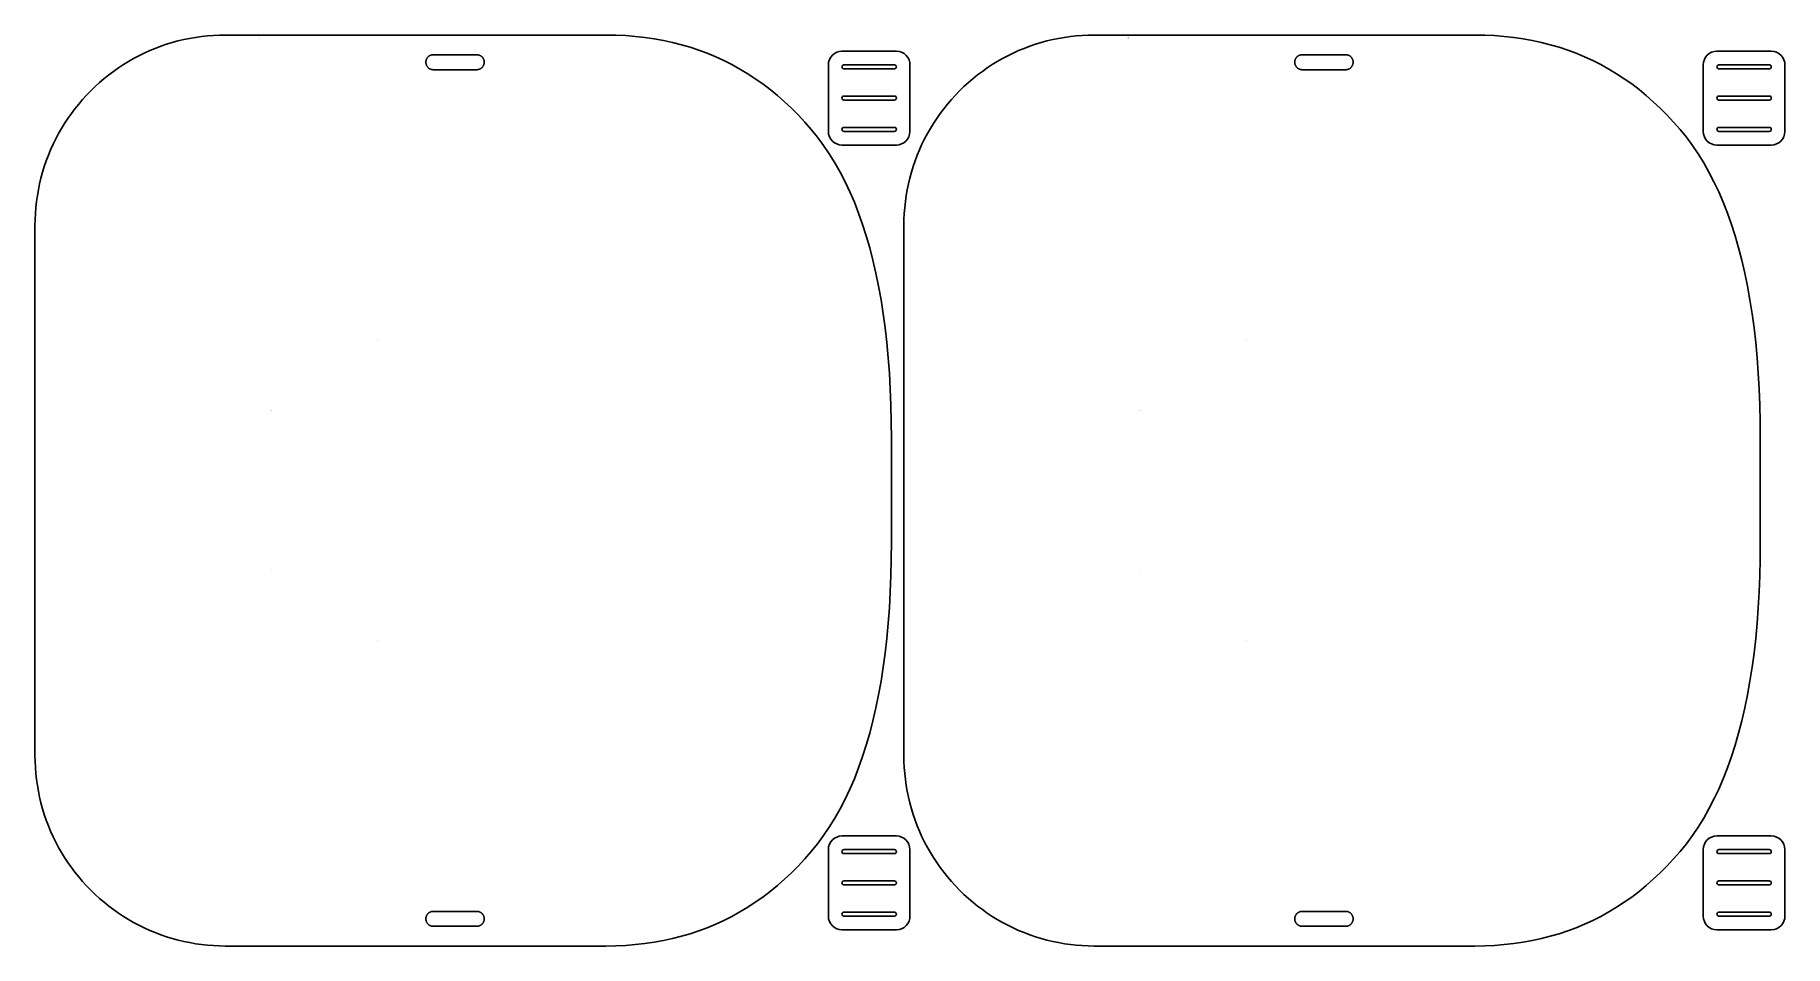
# Model space of a CAD drawing. Header units: millimetres. Extents: x 3 to 647, y 3 to 338.
import ezdxf

# ---------------------------------------------------------------- set-up
doc = ezdxf.new("R2010")
doc.units = ezdxf.units.MM
doc.layers.add('Cut', color=1, linetype='Continuous', true_color=0xff0000)

msp = doc.modelspace()

# ---------------------------------------------------------------- linework, layer by layer
at = {"layer": 'Cut'}
for p, q in [((149.46, 330.6), (165.46, 330.6)), ((469.04, 330.6), (485.04, 330.6)), ((165.46, 325.1), (149.46, 325.1)), ((300.52, 326.9), (319.02, 326.9)), ((319.02, 325.4), (300.52, 325.4)), ((485.04, 325.1), (469.04, 325.1)), ((622.33, 326.9), (640.83, 326.9)), ((640.83, 325.4), (622.33, 325.4)), ((300.52, 315.4), (319.02, 315.4)), ((622.33, 315.4), (640.83, 315.4)), ((319.02, 313.9), (300.52, 313.9)), ((640.83, 313.9), (622.33, 313.9)), ((300.52, 303.9), (319.02, 303.9)), ((622.33, 303.9), (640.83, 303.9)), ((319.02, 302.4), (300.52, 302.4)), ((640.83, 302.4), (622.33, 302.4)), ((319.02, 38.31), (300.52, 38.31)), ((300.52, 36.81), (319.02, 36.81)), ((640.83, 38.31), (622.33, 38.31)), ((622.33, 36.81), (640.83, 36.81)), ((319.02, 26.81), (300.52, 26.81)), ((640.83, 26.81), (622.33, 26.81)), ((300.52, 25.31), (319.02, 25.31)), ((622.33, 25.31), (640.83, 25.31)), ((165.46, 15.6), (149.46, 15.6)), ((319.02, 15.31), (300.52, 15.31)), ((300.52, 13.81), (319.02, 13.81)), ((485.04, 15.6), (469.04, 15.6)), ((640.83, 15.31), (622.33, 15.31)), ((622.33, 13.81), (640.83, 13.81)), ((149.46, 10.1), (165.46, 10.1)), ((469.04, 10.1), (485.04, 10.1))]:
    msp.add_line(p, q, dxfattribs=at)
for points in [[(72.95, 2.85), (84.96, 2.85), (212.96, 2.85), (216.62, 2.91), (220.22, 3.08), (223.77, 3.35), (227.26, 3.74), (230.7, 4.24), (234.09, 4.86), (237.43, 5.58), (240.72, 6.41), (243.95, 7.36), (247.12, 8.41), (250.25, 9.58), (253.32, 10.86), (256.34, 12.25), (259.31, 13.75), (262.22, 15.36), (265.09, 17.09), (267.9, 18.92), (270.65, 20.87), (273.35, 22.93), (276, 25.09), (278.6, 27.37), (281.15, 29.76), (283.64, 32.27), (286.08, 34.88), (288.46, 37.6), (290.78, 40.46), (293, 43.45), (295.12, 46.58), (297.15, 49.86), (299.08, 53.27), (300.93, 56.83), (302.67, 60.53), (304.32, 64.38), (305.88, 68.36), (307.34, 72.48), (308.71, 76.75), (309.99, 81.16), (311.17, 85.71), (312.25, 90.4), (313.24, 95.23), (314.14, 100.21), (314.94, 105.33), (315.65, 110.58), (316.27, 115.98), (316.78, 121.52), (317.21, 127.21), (317.54, 133.03), (317.78, 139), (317.92, 145.11), (317.96, 151.35), (317.96, 189.35), (317.92, 195.6), (317.78, 201.71), (317.54, 207.68), (317.21, 213.5), (316.78, 219.18), (316.27, 224.73), (315.65, 230.13), (314.94, 235.38), (314.14, 240.5), (313.24, 245.47), (312.25, 250.31), (311.17, 255), (309.99, 259.55), (308.71, 263.96), (307.34, 268.22), (305.88, 272.35), (304.32, 276.33), (302.67, 280.18), (300.93, 283.88), (299.08, 287.43), (297.15, 290.85), (295.12, 294.13), (293, 297.26), (290.78, 300.25), (288.46, 303.1), (286.08, 305.83), (283.64, 308.44), (281.15, 310.94), (278.6, 313.33), (276, 315.61), (273.35, 317.78), (270.65, 319.84), (267.9, 321.79), (265.09, 323.62), (262.22, 325.34), (259.31, 326.96), (256.34, 328.46), (253.32, 329.85), (250.25, 331.13), (247.12, 332.29), (243.95, 333.35), (240.72, 334.3), (237.43, 335.13), (234.09, 335.85), (230.7, 336.46), (227.26, 336.96), (223.77, 337.35), (220.22, 337.63), (216.62, 337.8), (212.96, 337.85), (84.96, 337.85), (72.96, 337.85), (70.77, 337.82), (68.57, 337.72), (66.38, 337.54), (64.19, 337.3), (62.01, 336.99), (59.85, 336.61), (57.69, 336.17), (55.56, 335.66), (53.44, 335.08), (51.33, 334.43), (49.25, 333.72), (47.2, 332.94), (45.16, 332.1), (43.16, 331.19), (41.19, 330.22), (39.24, 329.2), (37.33, 328.11), (35.46, 326.96), (33.62, 325.75), (31.82, 324.49), (30.06, 323.17), (28.34, 321.79), (26.67, 320.36), (25.05, 318.88), (23.47, 317.35), (21.94, 315.77), (20.46, 314.15), (19.03, 312.47), (17.65, 310.76), (16.33, 309), (15.07, 307.2), (13.86, 305.36), (12.71, 303.49), (11.62, 301.58), (10.59, 299.63), (9.63, 297.66), (8.72, 295.65), (7.88, 293.62), (7.1, 291.57), (6.39, 289.49), (5.74, 287.38), (5.16, 285.26), (4.65, 283.12), (4.2, 280.97), (3.83, 278.8), (3.52, 276.63), (3.28, 274.44), (3.1, 272.25), (3, 270.05), (2.96, 267.85), (2.96, 72.85), (3, 70.66), (3.1, 68.46), (3.28, 66.27), (3.52, 64.08), (3.83, 61.9), (4.2, 59.74), (4.65, 57.58), (5.16, 55.44), (5.74, 53.32), (6.39, 51.22), (7.1, 49.14), (7.88, 47.08), (8.72, 45.05), (9.63, 43.05), (10.6, 41.07), (11.62, 39.13), (12.71, 37.22), (13.86, 35.34), (15.07, 33.51), (16.34, 31.71), (17.66, 29.95), (19.03, 28.23), (20.46, 26.56), (21.94, 24.93), (23.47, 23.35), (25.05, 21.82), (26.68, 20.34), (28.35, 18.91), (30.07, 17.54), (31.83, 16.22), (33.62, 14.95), (35.46, 13.75), (37.34, 12.6), (39.25, 11.51), (41.19, 10.48), (43.17, 9.51), (45.17, 8.61), (47.2, 7.77), (49.26, 6.99), (51.34, 6.28), (53.44, 5.63), (55.57, 5.05), (57.7, 4.54), (59.86, 4.09), (62.02, 3.71), (64.2, 3.41), (66.39, 3.16), (68.58, 2.99), (70.78, 2.89), (72.98, 2.85)], [(392.53, 2.85), (404.54, 2.85), (532.54, 2.85), (536.19, 2.91), (539.79, 3.08), (543.34, 3.35), (546.84, 3.74), (550.28, 4.24), (553.67, 4.86), (557.01, 5.58), (560.29, 6.41), (563.52, 7.36), (566.7, 8.41), (569.83, 9.58), (572.9, 10.86), (575.92, 12.25), (578.89, 13.75), (581.8, 15.36), (584.66, 17.09), (587.47, 18.92), (590.23, 20.87), (592.93, 22.93), (595.58, 25.09), (598.18, 27.37), (600.72, 29.76), (603.21, 32.27), (605.65, 34.88), (608.04, 37.6), (610.35, 40.46), (612.57, 43.45), (614.7, 46.58), (616.73, 49.86), (618.66, 53.27), (620.5, 56.83), (622.25, 60.53), (623.9, 64.38), (625.46, 68.36), (626.92, 72.48), (628.29, 76.75), (629.56, 81.16), (630.74, 85.71), (631.83, 90.4), (632.82, 95.23), (633.72, 100.21), (634.52, 105.33), (635.23, 110.58), (635.84, 115.98), (636.36, 121.52), (636.79, 127.21), (637.12, 133.03), (637.35, 139), (637.49, 145.11), (637.54, 151.35), (637.54, 189.35), (637.49, 195.6), (637.35, 201.71), (637.12, 207.68), (636.79, 213.5), (636.36, 219.18), (635.84, 224.73), (635.23, 230.13), (634.52, 235.38), (633.72, 240.5), (632.82, 245.47), (631.83, 250.31), (630.74, 255), (629.56, 259.55), (628.29, 263.96), (626.92, 268.22), (625.46, 272.35), (623.9, 276.33), (622.25, 280.18), (620.5, 283.88), (618.66, 287.43), (616.73, 290.85), (614.7, 294.13), (612.57, 297.26), (610.35, 300.25), (608.04, 303.1), (605.65, 305.83), (603.21, 308.44), (600.72, 310.94), (598.18, 313.33), (595.58, 315.61), (592.93, 317.78), (590.23, 319.84), (587.47, 321.79), (584.66, 323.62), (581.8, 325.34), (578.89, 326.96), (575.92, 328.46), (572.9, 329.85), (569.83, 331.13), (566.7, 332.29), (563.52, 333.35), (560.29, 334.3), (557.01, 335.13), (553.67, 335.85), (550.28, 336.46), (546.84, 336.96), (543.34, 337.35), (539.79, 337.63), (536.19, 337.8), (532.54, 337.85), (404.54, 337.85), (392.54, 337.85), (390.34, 337.82), (388.15, 337.72), (385.95, 337.54), (383.77, 337.3), (381.59, 336.99), (379.42, 336.61), (377.27, 336.17), (375.13, 335.66), (373.01, 335.08), (370.91, 334.43), (368.83, 333.72), (366.77, 332.94), (364.74, 332.1), (362.74, 331.19), (360.76, 330.22), (358.82, 329.2), (356.91, 328.11), (355.03, 326.96), (353.19, 325.75), (351.4, 324.49), (349.64, 323.17), (347.92, 321.79), (346.25, 320.36), (344.62, 318.88), (343.04, 317.35), (341.51, 315.77), (340.03, 314.15), (338.6, 312.47), (337.23, 310.76), (335.91, 309), (334.64, 307.2), (333.44, 305.36), (332.29, 303.49), (331.2, 301.58), (330.17, 299.63), (329.2, 297.66), (328.3, 295.65), (327.46, 293.62), (326.68, 291.57), (325.97, 289.49), (325.32, 287.38), (324.74, 285.26), (324.23, 283.12), (323.78, 280.97), (323.4, 278.8), (323.09, 276.63), (322.85, 274.44), (322.68, 272.25), (322.58, 270.05), (322.54, 267.85), (322.54, 72.85), (322.58, 70.66), (322.68, 68.46), (322.85, 66.27), (323.09, 64.08), (323.4, 61.9), (323.78, 59.74), (324.23, 57.58), (324.74, 55.44), (325.32, 53.32), (325.97, 51.22), (326.68, 49.14), (327.46, 47.08), (328.3, 45.05), (329.2, 43.05), (330.17, 41.07), (331.2, 39.13), (332.29, 37.22), (333.44, 35.34), (334.65, 33.51), (335.91, 31.71), (337.23, 29.95), (338.61, 28.23), (340.04, 26.56), (341.52, 24.93), (343.05, 23.35), (344.63, 21.82), (346.25, 20.34), (347.93, 18.91), (349.64, 17.54), (351.4, 16.22), (353.2, 14.95), (355.04, 13.75), (356.91, 12.6), (358.82, 11.51), (360.77, 10.48), (362.74, 9.51), (364.75, 8.61), (366.78, 7.77), (368.84, 6.99), (370.92, 6.28), (373.02, 5.63), (375.14, 5.05), (377.28, 4.54), (379.43, 4.09), (381.6, 3.71), (383.78, 3.41), (385.96, 3.16), (388.16, 2.99), (390.35, 2.89), (392.55, 2.85)], [(299.77, 331.9), (319.77, 331.9)], [(621.58, 331.9), (641.58, 331.9)], [(294.77, 302.4), (294.77, 326.9)], [(324.77, 326.73), (324.77, 302.4)], [(616.58, 302.4), (616.58, 326.9)], [(646.58, 326.73), (646.58, 302.4)], [(319.77, 297.4), (299.77, 297.4)], [(641.58, 297.4), (621.58, 297.4)], [(319.77, 43.31), (299.77, 43.31)], [(641.58, 43.31), (621.58, 43.31)], [(294.77, 38.31), (294.77, 13.81)], [(324.77, 13.98), (324.77, 38.31)], [(616.58, 38.31), (616.58, 13.81)], [(646.58, 13.98), (646.58, 38.31)], [(299.77, 8.81), (319.77, 8.81)], [(621.58, 8.81), (641.58, 8.81)]]:
    msp.add_lwpolyline(points, dxfattribs=at)
for centre, radius, start, end in [((72.96, 267.85), 70, 79.71070542789194, 79.71070561530753), ((392.54, 267.85), 70, 79.71070542789198, 79.71070561530756), ((72.96, 267.85), 70, 322.92895, 322.929), ((392.54, 267.85), 70, 322.92895, 322.929), ((72.96, 267.85), 70, 284.03315, 284.03316), ((392.54, 267.85), 70, 284.03315, 284.03316), ((72.96, 72.85), 70, 280.28929, 280.28929), ((392.54, 72.85), 70, 280.28929, 280.28929), ((72.96, 72.85), 70, 75.96684, 75.96685), ((392.54, 72.85), 70, 75.96684, 75.96685), ((72.96, 72.85), 70, 37.071, 37.07105), ((392.54, 72.85), 70, 37.071, 37.07105), ((299.77, 38.31), 5, 90, 180), ((319.77, 38.31), 5, 0, 90), ((621.58, 38.31), 5, 90, 180), ((641.58, 38.31), 5, 0, 90), ((300.52, 37.56), 0.75, 90, 270), ((319.02, 37.56), 0.75, 270, 90), ((622.33, 37.56), 0.75, 90, 270), ((640.83, 37.56), 0.75, 270, 90), ((300.52, 26.06), 0.75, 90, 270), ((319.02, 26.06), 0.75, 270, 90), ((622.33, 26.06), 0.75, 90, 270), ((640.83, 26.06), 0.75, 270, 90), ((299.77, 13.81), 5, 180, 270), ((300.52, 14.56), 0.75, 90, 270), ((319.02, 14.56), 0.75, 270, 90), ((319.77, 13.81), 5, 270, 1.99495), ((621.58, 13.81), 5, 180, 270), ((622.33, 14.56), 0.75, 90, 270), ((640.83, 14.56), 0.75, 270, 90), ((641.58, 13.81), 5, 270, 1.99495)]:
    msp.add_arc(centre, radius, start, end, dxfattribs=at)
at = {"layer": 'Cut', "extrusion": (0, 0, -1)}
for centre, radius, start, end in [((-299.77, 326.9), 5, 0, 90), ((-319.77, 326.9), 5, 90, 181.99495), ((-621.58, 326.9), 5, 0, 90), ((-641.58, 326.9), 5, 90, 181.99495), ((-300.52, 326.15), 0.75, 270, 90), ((-319.02, 326.15), 0.75, 90, 270), ((-622.33, 326.15), 0.75, 270, 90), ((-640.83, 326.15), 0.75, 90, 270), ((-300.52, 314.65), 0.75, 270, 90), ((-319.02, 314.65), 0.75, 90, 270), ((-622.33, 314.65), 0.75, 270, 90), ((-640.83, 314.65), 0.75, 90, 270), ((-300.52, 303.15), 0.75, 270, 90), ((-319.02, 303.15), 0.75, 90, 270), ((-622.33, 303.15), 0.75, 270, 90), ((-640.83, 303.15), 0.75, 90, 270), ((-299.77, 302.4), 5, 270, 0), ((-319.77, 302.4), 5, 180, 270), ((-621.58, 302.4), 5, 270, 0), ((-641.58, 302.4), 5, 180, 270)]:
    msp.add_arc(centre, radius, start, end, dxfattribs=at)
at = {"layer": 'Cut'}
for points, knots in [([(149.46, 325.1), (146.71, 325.1), (146.71, 327.85), (146.71, 330.6), (149.46, 330.6)], [15.984, 15.984, 15.984, 15.984785398, 15.984785398, 15.985570796, 15.985570796, 15.985570796]), ([(165.46, 330.6), (168.21, 330.6), (168.21, 327.85), (168.21, 325.1), (165.46, 325.1)], [31.985570796, 31.985570796, 31.985570796, 31.986356194, 31.986356194, 31.987141593, 31.987141593, 31.987141593]), ([(469.04, 325.1), (466.29, 325.1), (466.29, 327.85), (466.29, 330.6), (469.04, 330.6)], [15.984, 15.984, 15.984, 15.984785398, 15.984785398, 15.985570796, 15.985570796, 15.985570796]), ([(485.04, 330.6), (487.79, 330.6), (487.79, 327.85), (487.79, 325.1), (485.04, 325.1)], [31.985570796, 31.985570796, 31.985570796, 31.986356194, 31.986356194, 31.987141593, 31.987141593, 31.987141593]), ([(149.46, 15.6), (146.71, 15.6), (146.71, 12.85), (146.71, 10.1), (149.46, 10.1)], [15.984, 15.984, 15.984, 15.984785398, 15.984785398, 15.985570796, 15.985570796, 15.985570796]), ([(165.46, 10.1), (168.21, 10.1), (168.21, 12.85), (168.21, 15.6), (165.46, 15.6)], [31.985570796, 31.985570796, 31.985570796, 31.986356194, 31.986356194, 31.987141593, 31.987141593, 31.987141593]), ([(469.04, 15.6), (466.29, 15.6), (466.29, 12.85), (466.29, 10.1), (469.04, 10.1)], [15.984, 15.984, 15.984, 15.984785398, 15.984785398, 15.985570796, 15.985570796, 15.985570796]), ([(485.04, 10.1), (487.79, 10.1), (487.79, 12.85), (487.79, 15.6), (485.04, 15.6)], [31.985570796, 31.985570796, 31.985570796, 31.986356194, 31.986356194, 31.987141593, 31.987141593, 31.987141593])]:
    msp.add_rational_spline(points, [1, 0.707106781187, 1, 0.707106781187, 1], degree=2, knots=knots, dxfattribs=at)

doc.saveas('drawing.dxf')
